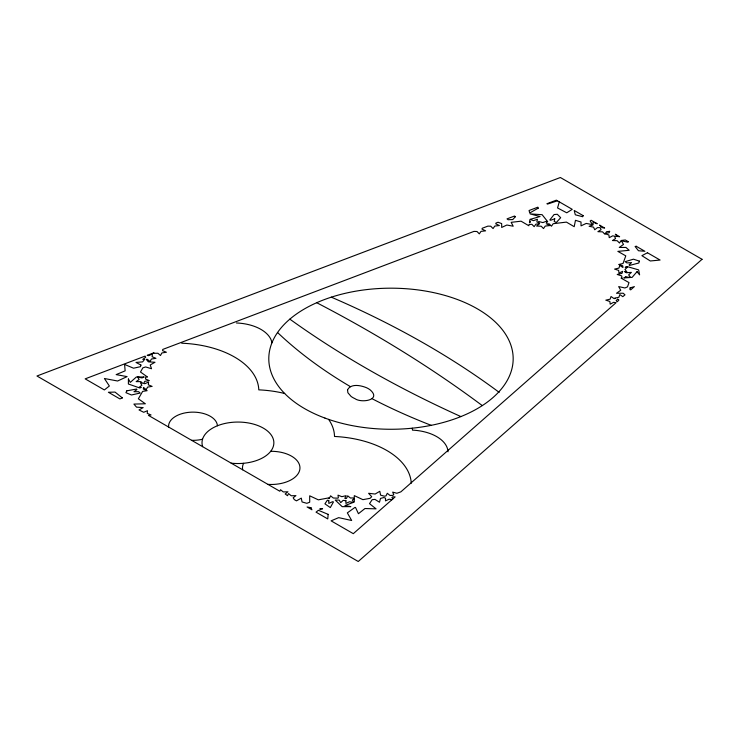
<?xml version="1.0" encoding="UTF-8"?>
<svg xmlns="http://www.w3.org/2000/svg" width="739" height="739" viewBox="0 0 739 739"><rect width="100%" height="100%" fill="white"/><g stroke="black" fill="none" stroke-linecap="round" stroke-linejoin="round"><path stroke-width="1.11" d="M528.976 225.081L528.847 225.755L521.06 221.183L511.166 222.337L513.199 226.217L506.862 225.025L501.679 227.455L501.679 223.603L498.086 222.254L495.934 223.076L495.777 223.825L499.361 225.552L494.788 226.069L493.052 228.573L490.779 226.226L487.916 226.116L482.188 228.286L482.022 229.118L485.606 230.845L481.024 231.372L479.297 233.875L477.015 231.519L473.976 231.399L162.709 349.445L162.608 350.665L166.395 352.244L161.887 352.946L160.465 355.514L157.906 353.26L153.241 353.27L153.934 352.771L147.181 355.33L148.613 355.644L152.382 354.055L152.151 356.743L155.938 358.323L151.43 359.025L150.008 361.593L147.449 359.339L146.23 359.339L148.363 361.833L154.987 362.267L150.22 364.964L151.541 368.743L145.629 366.95L142.83 367.865L140.493 372.013L147.477 377.001L145.703 377.001L145.528 379.024L149.315 380.603L144.807 381.315L143.615 383.449L144.798 383.707L148.567 382.118L148.336 384.816L152.123 386.386L147.624 387.097L146.193 389.656L143.495 387.402L143.348 389.111L147.135 390.682L142.636 391.393L138.369 398.792L145.361 403.78L133.898 404.085L136.539 407.152L143.163 407.595L139.006 409.942L143.708 412.288L147.467 410.699L147.246 413.387L151.033 414.967L148.419 415.373L279.822 491.241L280.534 489.735L283.268 491.925L287.924 491.795L285.171 493.966L287.526 495.693L288.524 493.578L291.258 495.767L295.914 495.629L293.161 497.809L294.362 499.638L296.468 500.857L301.29 498.123L302.057 501.947L306.824 503.314L309.706 502.234L309.696 495.814L318.343 499.85L328.901 497.855L328.412 498.603L329.363 498.428L330.582 495.823L333.317 498.012L337.612 498.169L338.36 497.837L338.009 495.148L341.843 496.682L346.166 495.666L344.827 498.243L345.39 498.631L346.471 498.428L347.699 495.832L350.425 498.012L354.286 497.91L354.286 495.629L362.923 499.656L370.11 498.308L371.689 496.691L368.595 493.282L375.135 494.04L379.8 491.296L380.567 495.121L384.335 496.202L386.054 495.878L387.282 493.273L390.007 495.463L392.686 495.389L393.767 494.733L392.668 492.109L396.889 493.273L400.852 491.86L616.077 302.694L613.61 302.334L610.183 304.163L609.878 301.475L605.804 300.163L610.137 299.166L611.042 296.524L614.026 298.593L615.439 298.491L614.589 298.223L618.922 297.226L619.827 294.575L622.82 296.653L625 294.852L623.199 293.244L616.529 293.244L620.732 290.251L618.672 286.593L624.898 287.97L627.494 286.88L629 282.603L621.065 278.113L621.952 278.058L621.711 275.915L617.222 274.465L621.998 273.365L622.7 271.315L618.968 273.097L618.663 270.409L614.589 269.098L618.922 268.1L619.827 265.449L622.959 267.509L622.765 265.809L618.691 264.497L623.023 263.5L625.785 255.86L617.859 251.371L629.185 250.309L625.951 247.436L619.282 247.436L623.485 244.443L621.425 240.785L627.651 242.161L628.492 241.81L625.305 239.972L621.139 240.489L619.485 243.011L617.13 240.683L612.474 240.554L615.578 238.549L614.432 236.11L612.649 235.852L609.222 237.681L608.918 234.993L605.139 233.773L604.844 234.198L602.562 231.852L597.906 231.677L601.075 229.69L600.197 227.677L597.509 227.584L594.738 229.746L593.565 227.141L589.14 226.282L593.084 224.841L593.121 222.143L597.232 223.769L591.145 220.25L590.147 221.035L592.539 224.628L586.203 223.437L581.02 225.866L581.02 222.014L575.469 220.314L574.203 226.688L566.416 222.106L553.197 223.705L551.46 226.208L549.188 223.852L546.241 223.741L549.816 225.552L545.234 226.069L543.498 228.573L541.225 226.226L536.569 226.042L539.59 223.732L535.886 224.157L534.149 226.661L531.877 224.305L529.096 224.471M559.303 201.867L557.557 207.955L566.748 212.804L572.245 209.34L556.347 200.158L546.897 203.742L547.747 204.001L557.474 200.814M391.929 499.712L389.139 499.185L385.499 500.876L385.518 498.178L383.837 497.541L380.474 498.428L379.495 502.243L374.987 499.407L372.16 499.684L369.518 503.665L376.059 508.848L364.964 508.524L358.433 513.716L355.551 507.517L354.96 507.407L347.339 512.875L351.672 520.496L338.684 517.642L331.09 520.847L353.297 533.669L395.134 496.894L392.825 496.793L391.91 497.504L392.843 498.908M202.551 439.225A24.424 14.106 0 0 1 191.623 440.324M168.612 427.031A24.424 14.106 0 0 1 191.909 412.15A24.424 14.106 0 0 1 217.414 425.775M270.705 451.298A28.738 16.591 0 0 1 299.923 468.692A28.738 16.591 0 0 1 267.906 484.368M242.678 469.792A28.738 16.591 0 0 1 243.611 463.279M202.652 446.689A35.925 20.738 0 0 1 235.676 422.098A35.925 20.738 0 0 1 273.79 444.102A35.925 20.738 0 0 1 231.196 463.168M350.471 386.673A514.538 297.069 0 0 1 277.679 332.624M284.691 393.499A81.9 47.287 0 0 0 258.789 389.859A82.629 47.712 0 0 0 181.674 343.21M328.624 419.382A81.9 47.287 0 0 1 334.518 436.463A83.747 48.349 0 0 1 411.253 483.26M236.443 322.98A38.271 22.096 0 0 1 271.97 342.785M448.019 451.806A38.788 22.392 0 0 0 412.473 430.126A37.929 21.902 0 0 0 412.288 428.186M431.373 425.396A533.29 307.895 0 0 1 372.077 398.709M460.942 416.602A1042.036 601.611 0 0 1 289.845 319.137M316.745 302.731A1348.546 778.573 0 0 1 482.216 405.554M331.294 297.152A873.655 504.395 0 0 1 499.176 392.363M128.42 379.005L128.392 384.003L139.81 388.003L141.223 387.412L138.969 387.412L141.897 385.315L140.438 382.756L142.664 383.245L140.826 381.62L136.161 381.629L139.089 379.532L137.63 376.973L141.99 377.925L144.188 377.001L136.364 376.992L130.304 382.377L128.42 379.005M328.827 500.728L328.809 503.416L332.448 501.735L333.455 501.92L330.305 507.573L324.929 503.85L327.368 500.174L328.827 500.728M345.935 500.728L345.917 503.425L349.556 501.735L353.251 502.437L344.984 505.541L350.813 506.631L342.157 506.649L335.22 500.054L339.183 500.109L340.725 502.649L343.173 500.358L345.935 500.728M328.162 514.362L327.765 518.926L316.043 512.155L318.389 510.289L328.162 514.362M630.09 287.896L629.942 289.549L630.681 289.864L634.376 286.612L630.09 287.896M347.57 389.702L347.866 392.705L351.043 396.39A20.701 11.953 0 0 0 354.923 398.626C361.343 403.411 381.989 400.058 370.128 389.85A20.701 11.953 0 0 0 366.248 387.606C360.614 385.379 351.191 383.356 347.57 389.702M529.817 220.85L529.438 222.735L530.39 222.153L529.817 220.85M530.103 219.381L533.475 220.665L537.429 219.234L536.874 221.903L539.304 223.067L538.592 221.46L542.832 222.587L546.777 221.146L546.509 222.439L547.701 221.7L542.121 214.689L530.14 213.913L540.052 216.527L530.103 219.381M554.74 218.781L554.185 221.46L556.338 222.494L560.67 217.7L557.317 214.273L554.074 214.559L549.825 219.963L550.795 220.213L554.74 218.781M639.355 261.116L638.865 262.992L629.508 265.44L629.065 264.885L631.559 262.604L626.921 262.927L625.129 261.68L633.434 259.186L639.355 261.116M140.937 365.048L140.456 366.683L133.556 368.207L124.577 364.429L125.15 370.839L116.152 374.608L127.071 376.613L117.612 381.01L104.411 378.507L109.354 386.007L104.365 389.943L85.161 378.858L145.075 356.133L145.712 357.251L142.784 359.348L144.632 359.348L142.627 361.879L136.031 362.443L140.937 365.048M609.638 231.353L609.176 232.683L605.269 233.579L606.571 231.695L609.638 231.353M583.191 215.659L582.692 216.739L575.302 214.79L574.194 210.458L583.191 215.659M126.794 390.848L125.935 392.677L131.44 394.986L140.179 393.056L138.646 391.698L133.981 391.707L136.909 389.61L136.576 389.028L126.794 390.848M599.708 225.192L602.036 227.649L604.641 228.037L599.708 225.192M637.064 271.638L632.104 277.384L630.7 277.476L628.64 274.899L631.374 272.386L626.275 272.737L624.631 271.592L626.921 271.934L624.963 269.486L627.448 267.204L625.212 267.361L626.496 266.668L628.492 266.964L638.644 269.892L639.604 274.862L637.064 271.638M515.305 216.767L512.774 219.566L508.072 219.714L507.009 218.873L514.566 216.01L515.305 216.767M617.647 299.212L616.178 300.551L617.139 301.761L618.755 300.339L618.663 299.535L617.647 299.212M702.05 259.306L358.239 561.492L36.95 376.003L560.374 177.508L702.05 259.306M320.375 508.709L319.728 509.226L322.601 508.774L320.375 508.709M354.286 498.511L352.327 500.054L353.769 502.243L354.295 502.04L354.286 498.511M538.204 208.167L529.724 212.989L529.078 210.504L537.853 207.179L538.204 208.167M625.813 276.857L623.808 277.929L630.238 277.504L625.813 276.857M647.438 252.747L641.905 255.676L650.311 260.978L660.075 260.045L647.438 252.747M122.323 397.915L119.912 398.921L108.402 392.27L115.025 392.086L122.323 397.915M619.578 236.665L615.809 236.314L617.176 236.517L615.338 234.217L619.578 236.665M636.251 246.29L635.097 246.475L638.459 250.733L644.898 251.288L636.251 246.29M310.962 507.702L307.082 506.982L311.932 509.781L310.962 507.702M324.938 418.071A122.184 70.538 0 0 0 513.032 362.073A122.184 70.538 0 0 0 334.998 296.025A122.184 70.538 0 0 0 324.938 418.071"/></g></svg>
